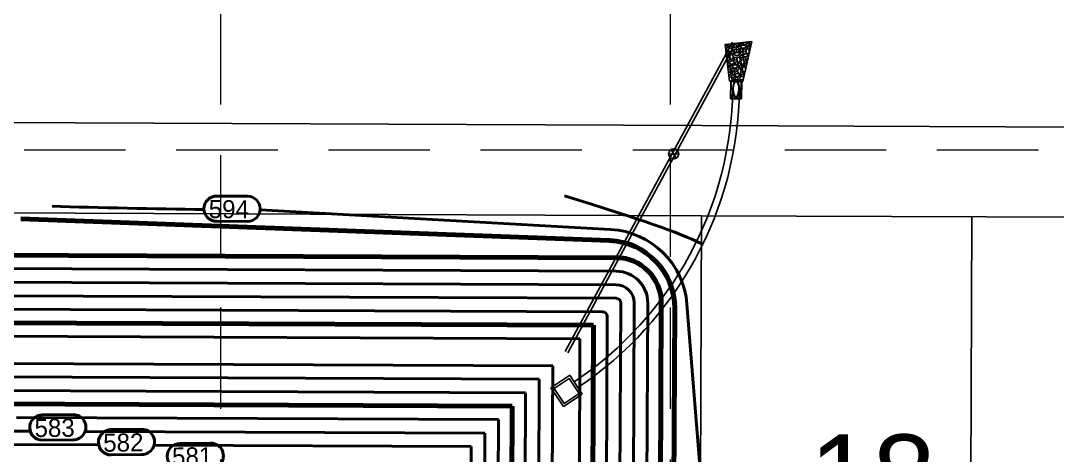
# Model space of a CAD drawing. Header units: inches. Extents: x -5337 to 1057, y 15227 to 19227.
# Drawn here: x -1685.5 to -1455.5, y 18954.2 to 19050.5 of the extents above; entities that cross this region are included whole.
import ezdxf
from ezdxf.enums import TextEntityAlignment as Align

# ---------------------------------------------------------------- set-up
doc = ezdxf.new("R2010")
doc.units = ezdxf.units.IN
doc.header["$LTSCALE"] = 150
doc.header["$MEASUREMENT"] = 0
doc.linetypes.add('HIDDEN', pattern=[0.375, 0.25, -0.125])
for name, color, linetype in [('1 LOT NUMBER', 7, 'Continuous'), ('COMT-MIN', 84, 'Continuous'), ('CONT-MJR', 84, 'Continuous'), ('grid', 7, 'HIDDEN'), ('LOTLINE', 7, 'Continuous'), ('ROW', 7, 'Continuous'), ('STORM', 7, 'Continuous'), ('STORM INLET', 7, 'Continuous')]:
    doc.layers.add(name, color=color, linetype=linetype)
doc.styles.get("Standard").update_dxf_attribs({"font": 'ARIAL.TTF', "height": 25})
doc.styles.add('Style-ENGINEERING', font='ENGINEERING.shx')

msp = doc.modelspace()

# ---------------------------------------------------------------- linework, layer by layer
at = {"layer": 'COMT-MIN', "color": 5, "linetype": 'Continuous', "lineweight": 40}
for p, q in [((-1642.01, 19011.67), (-1642.01, 19011.67)), ((-1642.01, 19011.67), (-1642.01, 19011.67)), ((-1642.01, 19011.67), (-1635.16, 19011.64)), ((-1635.16, 19011.64), (-1635.16, 19011.64)), ((-1635.16, 19011.64), (-1635.16, 19011.64)), ((-1632.38, 19008.6), (-1554.61, 19004.26)), ((-1635.16, 19006.04), (-1642.04, 19006.07)), ((-1642.04, 19006.07), (-1642.04, 19006.07)), ((-1642.04, 19006.07), (-1642.04, 19006.07)), ((-1553.35, 18995), (-1773.84, 18995.92)), ((-1553.35, 18995), (-1553.35, 18995)), ((-1553.36, 18992), (-1788.13, 18992.98)), ((-1553.36, 18992), (-1553.36, 18992)), ((-1553.38, 18989), (-1806.05, 18990.05)), ((-1553.38, 18989), (-1553.38, 18989)), ((-1556.39, 18986.01), (-1791.78, 18986.99)), ((-1552.66, 18921.85), (-1552.38, 18988)), ((-1552.38, 18988), (-1552.38, 18988)), ((-1549.66, 18921.84), (-1549.38, 18987.98)), ((-1549.38, 18987.98), (-1549.38, 18987.98)), ((-1549.38, 18987.98), (-1549.38, 18987.98)), ((-1546.66, 18921.82), (-1546.38, 18987.97)), ((-1546.38, 18987.97), (-1546.38, 18987.97)), ((-1534.71, 18950.03), (-1537.67, 18987.7)), ((-1556.39, 18986.01), (-1556.39, 18986.01)), ((-1555.66, 18921.86), (-1555.39, 18985.01)), ((-1555.39, 18985.01), (-1555.39, 18985.01)), ((-1561.41, 18980.03), (-1762.18, 18980.87)), ((-1561.66, 18921.89), (-1561.41, 18980.03)), ((-1567.44, 18974.06), (-1747.27, 18974.81)), ((-1567.66, 18921.91), (-1567.44, 18974.06)), ((-1570.45, 18971.07), (-1732.15, 18971.74)), ((-1570.66, 18923.01), (-1570.45, 18971.07)), ((-1573.47, 18968.08), (-1716.92, 18968.68)), ((-1573.65, 18924.07), (-1573.47, 18968.08)), ((-1579.49, 18962.11), (-1686.41, 18962.55)), ((-1680.71, 18963.15), (-1673.85, 18963.22)), ((-1680.71, 18963.15), (-1680.71, 18963.15)), ((-1680.71, 18963.15), (-1680.71, 18963.15)), ((-1673.85, 18963.22), (-1673.85, 18963.22)), ((-1673.85, 18963.22), (-1673.85, 18963.22)), ((-1673.85, 18963.22), (-1673.85, 18963.22)), ((-1579.65, 18926.12), (-1579.49, 18962.11)), ((-1683.36, 18959.54), (-1823.72, 18960.13)), ((-1582.5, 18959.12), (-1671.18, 18959.49)), ((-1665.47, 18959.88), (-1658.61, 18959.96)), ((-1665.47, 18959.88), (-1665.47, 18959.88)), ((-1665.47, 18959.88), (-1665.47, 18959.88)), ((-1658.61, 18959.96), (-1658.61, 18959.96)), ((-1658.61, 18959.96), (-1658.61, 18959.96)), ((-1658.61, 18959.96), (-1658.61, 18959.96)), ((-1582.64, 18927.11), (-1582.5, 18959.12)), ((-1668.17, 18956.48), (-1823.74, 18957.13)), ((-1673.82, 18957.62), (-1680.65, 18957.55)), ((-1680.65, 18957.55), (-1680.65, 18957.55)), ((-1680.65, 18957.55), (-1680.65, 18957.55)), ((-1650.2, 18956.82), (-1643.34, 18956.89)), ((-1650.2, 18956.82), (-1650.2, 18956.82)), ((-1650.2, 18956.82), (-1650.2, 18956.82)), ((-1643.34, 18956.89), (-1643.34, 18956.89)), ((-1643.34, 18956.89), (-1643.34, 18956.89)), ((-1643.34, 18956.89), (-1643.34, 18956.89)), ((-1585.52, 18956.13), (-1655.88, 18956.43)), ((-1585.64, 18928.07), (-1585.52, 18956.13)), ((-1658.58, 18954.36), (-1665.41, 18954.28)), ((-1665.41, 18954.28), (-1665.41, 18954.28)), ((-1665.41, 18954.28), (-1665.41, 18954.28))]:
    msp.add_line(p, q, dxfattribs=at)
for centre, radius, start, end in [((-1642.03, 19008.87), 2.8, 89.7631, 269.7631), ((-1635.17, 19008.84), 2.8, 270.2148, 89.764), ((-1555.62, 18986.29), 18, 4.4997, 86.8089), ((-1553.38, 18988), 7, 359.7639, 89.7611), ((-1553.38, 18988), 4, 359.7639, 89.7611), ((-1553.38, 18988), 1, 359.7639, 89.7611), ((-1556.39, 18985.01), 1, 359.7639, 89.7611), ((-1680.68, 18960.35), 2.8, 90.5918, 270.5918), ((-1673.82, 18960.42), 2.8, 270.0215, 90.5912), ((-1665.44, 18957.08), 2.8, 90.5918, 270.5918), ((-1658.58, 18957.16), 2.8, 270.0215, 90.5912), ((-1650.17, 18954.02), 2.8, 90.5918, 270.5918), ((-1643.31, 18954.09), 2.8, 270.0215, 90.5912)]:
    msp.add_arc(centre, radius, start, end, dxfattribs=at)
for points in [[(-1564.88, 19011.73), (-1547.69, 19006.46), (-1539.61, 19003.62), (-1534.5, 19001.13)], [(-1644.82, 19008.66), (-1655.74, 19008.85), (-1668.17, 19009.09), (-1678.53, 19009.41)]]:
    msp.add_open_spline(points, degree=3, dxfattribs=at)
at = {"layer": 'CONT-MJR', "color": 5, "linetype": 'Continuous', "lineweight": 70}
for p, q in [((-1685.47, 19006.65), (-1554.83, 19001.79)), ((-1553.34, 18998), (-1757.68, 18998.85)), ((-1553.34, 18998), (-1553.34, 18998)), ((-1543.66, 18921.81), (-1543.38, 18987.96)), ((-1543.38, 18987.96), (-1543.38, 18987.96)), ((-1543.38, 18987.96), (-1543.38, 18987.96)), ((-1540.57, 18944.34), (-1540.39, 18986.73)), ((-1540.38, 18987.95), (-1540.38, 18988.03)), ((-1540.38, 18988.03), (-1540.38, 18988.03)), ((-1540.38, 18988.03), (-1540.38, 18987.95)), ((-1558.4, 18983.02), (-1776.5, 18983.93)), ((-1558.66, 18921.87), (-1558.4, 18983.02)), ((-1576.48, 18965.1), (-1701.65, 18965.62)), ((-1576.65, 18925.11), (-1576.48, 18965.1))]:
    msp.add_line(p, q, dxfattribs=at)
at = {"layer": 'CONT-MJR', "color": 5, "linetype": 'Continuous', "lineweight": 70, "extrusion": (0, 0, -1)}
msp.add_arc((1555.39, 18986.8), 15, 92.1319, 180.2447, dxfattribs=at)
at = {"layer": 'CONT-MJR', "color": 5, "linetype": 'Continuous', "lineweight": 70}
msp.add_arc((-1553.38, 18988), 10, 359.7639, 89.7611, dxfattribs=at)
at = {"layer": 'grid', "color": 252, "linetype": 'HIDDEN', "lineweight": 0, "ltscale": 0.6}
for p, q in [((-1641.14, 19121.98), (-1641.14, 15630.29)), ((-1541.39, 19121.98), (-1541.39, 15630.29)), ((-5228.47, 19021.91), (956.03, 19021.91))]:
    msp.add_line(p, q, dxfattribs=at)
at = {"layer": 'LOTLINE'}
for p, q in [((-2674.93, 19012), (-1534.47, 19007.3)), ((-1535.15, 18841.25), (-1534.47, 19007.3)), ((-1534.47, 19007.3), (-689.32, 19003.82)), ((-1474.92, 18897.05), (-1474.47, 19007.05))]:
    msp.add_line(p, q, dxfattribs=at)
at = {"layer": 'ROW'}
for p, q in [((-2675.2, 19032), (-1534.39, 19027.3)), ((-1534.39, 19027.3), (-689.24, 19023.82))]:
    msp.add_line(p, q, dxfattribs=at)
at = {"layer": 'STORM', "color": 5}
for p, q in [((-1527.59, 19045.81), (-1564.72, 18977.2)), ((-1527.01, 19045.48), (-1564.14, 18976.89)), ((-1523.26, 19045.95), (-1529.22, 19045.26)), ((-1529.22, 19045.26), (-1528.25, 19037.11)), ((-1529.19, 19044.97), (-1529.15, 19044.98)), ((-1529.16, 19044.98), (-1528.88, 19044.97)), ((-1528.93, 19044.42), (-1529.12, 19044.4)), ((-1529.1, 19044.27), (-1529.02, 19044.23)), ((-1529.02, 19044.23), (-1528.92, 19043.98)), ((-1528.69, 19044.55), (-1528.93, 19044.42)), ((-1528.88, 19044.97), (-1528.68, 19044.87)), ((-1528.76, 19045.23), (-1528.8, 19045.31)), ((-1528.56, 19045.14), (-1528.76, 19045.23)), ((-1528.61, 19044.72), (-1528.69, 19044.55)), ((-1528.68, 19044.87), (-1528.61, 19044.72)), ((-1528.63, 19043.99), (-1528.55, 19044.22)), ((-1528.41, 19045.21), (-1528.56, 19045.14)), ((-1528.55, 19044.22), (-1528.34, 19044.37)), ((-1528.52, 19044.63), (-1528.49, 19044.76)), ((-1528.47, 19044.54), (-1528.52, 19044.63)), ((-1528.49, 19044.76), (-1528.34, 19044.85)), ((-1528.33, 19044.46), (-1528.47, 19044.54)), ((-1528.33, 19045.36), (-1528.41, 19045.21)), ((-1528.38, 19045.12), (-1528.33, 19045.33)), ((-1528.31, 19044.96), (-1528.38, 19045.12)), ((-1528.34, 19044.85), (-1528.19, 19044.8)), ((-1528.34, 19044.37), (-1528.14, 19044.42)), ((-1528.33, 19045.33), (-1528.27, 19045.37)), ((-1528.21, 19044.5), (-1528.33, 19044.46)), ((-1528.07, 19044.84), (-1528.31, 19044.96)), ((-1528.13, 19044.65), (-1528.21, 19044.5)), ((-1528.19, 19044.8), (-1528.13, 19044.65)), ((-1528.16, 19044.42), (-1527.82, 19044.41)), ((-1527.86, 19044.91), (-1528.07, 19044.84)), ((-1527.88, 19045.41), (-1527.83, 19045.4)), ((-1527.73, 19045.14), (-1527.86, 19044.91)), ((-1527.83, 19045.4), (-1527.73, 19045.14)), ((-1527.82, 19044.41), (-1527.56, 19044.28)), ((-1527.77, 19044.87), (-1527.69, 19045.1)), ((-1527.66, 19044.69), (-1527.77, 19044.87)), ((-1527.69, 19045.1), (-1527.48, 19045.24)), ((-1527.37, 19044.58), (-1527.66, 19044.69)), ((-1527.55, 19045.44), (-1527.57, 19045.45)), ((-1527.56, 19044.28), (-1527.49, 19044.1)), ((-1527.52, 19045.45), (-1527.55, 19045.44)), ((-1527.48, 19045.24), (-1527.28, 19045.3)), ((-1527.02, 19044.6), (-1527.37, 19044.58)), ((-1527.3, 19045.29), (-1526.96, 19045.29)), ((-1527.23, 19044.06), (-1526.98, 19044.22)), ((-1527.16, 19045.49), (-1527.17, 19045.5)), ((-1526.93, 19045.37), (-1527.16, 19045.49)), ((-1526.72, 19044.77), (-1527.02, 19044.6)), ((-1526.98, 19044.22), (-1526.73, 19044.13)), ((-1526.96, 19045.29), (-1526.7, 19045.15)), ((-1526.72, 19045.43), (-1526.93, 19045.37)), ((-1526.77, 19044.35), (-1526.72, 19044.56)), ((-1526.7, 19044.19), (-1526.77, 19044.35)), ((-1526.73, 19044.13), (-1526.63, 19043.88)), ((-1526.65, 19045.55), (-1526.72, 19045.43)), ((-1526.63, 19044.98), (-1526.72, 19044.77)), ((-1526.72, 19044.56), (-1526.48, 19044.71)), ((-1526.7, 19045.15), (-1526.63, 19044.98)), ((-1526.46, 19044.07), (-1526.7, 19044.19)), ((-1526.53, 19044.91), (-1526.51, 19045.04)), ((-1526.49, 19044.82), (-1526.53, 19044.91)), ((-1526.51, 19045.04), (-1526.36, 19045.13)), ((-1526.35, 19044.75), (-1526.49, 19044.82)), ((-1526.48, 19044.71), (-1526.22, 19044.62)), ((-1526.25, 19044.13), (-1526.46, 19044.07)), ((-1526.32, 19045.43), (-1526.41, 19045.58)), ((-1526.36, 19045.13), (-1526.21, 19045.08)), ((-1526.23, 19044.78), (-1526.35, 19044.75)), ((-1526.04, 19045.32), (-1526.32, 19045.43)), ((-1526.12, 19044.37), (-1526.25, 19044.13)), ((-1526.15, 19044.93), (-1526.23, 19044.78)), ((-1526.22, 19044.62), (-1526.12, 19044.37)), ((-1526.21, 19045.08), (-1526.15, 19044.93)), ((-1526.1, 19045.05), (-1526.08, 19045.17)), ((-1526.06, 19044.95), (-1526.1, 19045.05)), ((-1526.08, 19045.17), (-1525.93, 19045.27)), ((-1525.92, 19044.88), (-1526.06, 19044.95)), ((-1525.68, 19045.34), (-1526.04, 19045.32)), ((-1525.96, 19044.02), (-1525.92, 19044.23)), ((-1525.93, 19045.27), (-1525.78, 19045.21)), ((-1525.8, 19044.92), (-1525.92, 19044.88)), ((-1525.92, 19044.23), (-1525.67, 19044.39)), ((-1525.72, 19045.06), (-1525.8, 19044.92)), ((-1525.78, 19045.21), (-1525.72, 19045.06)), ((-1525.75, 19044.72), (-1525.67, 19044.94)), ((-1525.64, 19044.54), (-1525.75, 19044.72)), ((-1525.38, 19045.51), (-1525.68, 19045.34)), ((-1525.67, 19044.94), (-1525.46, 19045.09)), ((-1525.67, 19044.39), (-1525.42, 19044.3)), ((-1525.35, 19044.42), (-1525.64, 19044.54)), ((-1525.46, 19045.09), (-1525.26, 19045.15)), ((-1525.42, 19044.3), (-1525.32, 19044.05)), ((-1525.29, 19045.71), (-1525.38, 19045.51)), ((-1525, 19044.45), (-1525.35, 19044.42)), ((-1525.29, 19043.93), (-1525.25, 19044.14)), ((-1525.28, 19045.14), (-1524.94, 19045.14)), ((-1525.25, 19037.05), (-1523.26, 19045.95)), ((-1525.25, 19044.14), (-1525, 19044.3)), ((-1525.13, 19045.49), (-1525.09, 19045.7)), ((-1525.06, 19045.33), (-1525.13, 19045.49)), ((-1525.09, 19045.7), (-1525.01, 19045.75)), ((-1524.82, 19045.21), (-1525.06, 19045.33)), ((-1524.7, 19044.61), (-1525, 19044.45)), ((-1525, 19044.3), (-1524.75, 19044.21)), ((-1524.94, 19045.14), (-1524.68, 19045)), ((-1524.62, 19045.27), (-1524.82, 19045.21)), ((-1524.75, 19044.21), (-1524.65, 19043.96)), ((-1524.61, 19044.83), (-1524.7, 19044.61)), ((-1524.68, 19045), (-1524.61, 19044.83)), ((-1524.66, 19045.79), (-1524.59, 19045.76)), ((-1524.49, 19045.51), (-1524.62, 19045.27)), ((-1524.59, 19045.76), (-1524.49, 19045.51)), ((-1524.58, 19043.91), (-1524.46, 19044.2)), ((-1524.32, 19045.72), (-1524.51, 19045.8)), ((-1524.5, 19045.21), (-1524.45, 19045.42)), ((-1524.43, 19045.05), (-1524.5, 19045.21)), ((-1524.48, 19044.67), (-1524.45, 19044.79)), ((-1524.44, 19044.57), (-1524.48, 19044.67)), ((-1524.46, 19044.2), (-1524.29, 19044.31)), ((-1524.45, 19045.42), (-1524.21, 19045.57)), ((-1524.45, 19044.79), (-1524.3, 19044.88)), ((-1524.29, 19044.5), (-1524.44, 19044.57)), ((-1524.19, 19044.93), (-1524.43, 19045.05)), ((-1524.14, 19045.79), (-1524.32, 19045.72)), ((-1524.3, 19044.88), (-1524.15, 19044.83)), ((-1524.17, 19044.54), (-1524.29, 19044.5)), ((-1524.29, 19044.31), (-1524.06, 19044.23)), ((-1524.21, 19045.57), (-1523.95, 19045.49)), ((-1523.98, 19045), (-1524.19, 19044.93)), ((-1524.09, 19044.68), (-1524.17, 19044.54)), ((-1524.15, 19044.83), (-1524.09, 19044.68)), ((-1524.11, 19045.85), (-1524.14, 19045.79)), ((-1524.06, 19044.23), (-1523.91, 19044.02)), ((-1523.85, 19045.23), (-1523.98, 19045)), ((-1523.95, 19045.49), (-1523.85, 19045.23)), ((-1523.91, 19044.3), (-1523.89, 19044.43)), ((-1523.87, 19044.21), (-1523.91, 19044.3)), ((-1523.89, 19044.43), (-1523.74, 19044.52)), ((-1523.73, 19044.13), (-1523.87, 19044.21)), ((-1523.84, 19045.58), (-1523.86, 19045.88)), ((-1523.67, 19045.29), (-1523.84, 19045.58)), ((-1523.8, 19044.93), (-1523.78, 19045.06)), ((-1523.76, 19044.84), (-1523.8, 19044.93)), ((-1523.78, 19045.06), (-1523.63, 19045.15)), ((-1523.62, 19044.76), (-1523.76, 19044.84)), ((-1523.74, 19044.52), (-1523.59, 19044.47)), ((-1523.66, 19044.15), (-1523.73, 19044.13)), ((-1523.46, 19045.19), (-1523.67, 19045.29)), ((-1523.63, 19045.15), (-1523.48, 19045.1)), ((-1523.52, 19044.79), (-1523.62, 19044.76)), ((-1523.48, 19045.1), (-1523.46, 19045.06)), ((-1523.43, 19045.2), (-1523.46, 19045.19)), ((-1528.92, 19043.98), (-1529.04, 19043.75)), ((-1529.03, 19043.26), (-1528.99, 19043.46)), ((-1528.97, 19043.1), (-1529.03, 19043.26)), ((-1528.99, 19043.46), (-1528.74, 19043.62)), ((-1528.73, 19042.98), (-1528.97, 19043.1)), ((-1528.93, 19042.81), (-1528.85, 19042.78)), ((-1528.76, 19042.53), (-1528.87, 19042.32)), ((-1528.85, 19042.78), (-1528.76, 19042.53)), ((-1528.84, 19042.02), (-1528.79, 19042.22)), ((-1528.77, 19041.86), (-1528.84, 19042.02)), ((-1528.79, 19042.22), (-1528.55, 19042.38)), ((-1528.53, 19041.74), (-1528.77, 19041.86)), ((-1528.74, 19043.62), (-1528.49, 19043.53)), ((-1528.52, 19043.04), (-1528.73, 19042.98)), ((-1528.67, 19042.66), (-1528.65, 19042.79)), ((-1528.63, 19042.57), (-1528.67, 19042.66)), ((-1528.65, 19042.79), (-1528.5, 19042.88)), ((-1528.52, 19043.81), (-1528.63, 19043.99)), ((-1528.49, 19042.5), (-1528.63, 19042.57)), ((-1528.55, 19042.38), (-1528.29, 19042.29)), ((-1528.24, 19043.7), (-1528.52, 19043.81)), ((-1528.39, 19043.28), (-1528.52, 19043.04)), ((-1528.5, 19042.88), (-1528.35, 19042.83)), ((-1528.49, 19043.53), (-1528.39, 19043.28)), ((-1528.37, 19042.53), (-1528.49, 19042.5)), ((-1528.29, 19042.68), (-1528.37, 19042.53)), ((-1528.35, 19042.83), (-1528.29, 19042.68)), ((-1528.19, 19042.04), (-1528.32, 19041.8)), ((-1528.29, 19042.29), (-1528.19, 19042.04)), ((-1527.88, 19043.72), (-1528.24, 19043.7)), ((-1528.15, 19042.7), (-1528.04, 19042.99)), ((-1528.12, 19042.34), (-1528.15, 19042.7)), ((-1527.96, 19042.05), (-1528.12, 19042.34)), ((-1528.04, 19042.99), (-1527.86, 19043.1)), ((-1527.74, 19041.96), (-1527.96, 19042.05)), ((-1527.58, 19043.89), (-1527.88, 19043.72)), ((-1527.86, 19043.1), (-1527.63, 19043.02)), ((-1527.81, 19043.39), (-1527.77, 19043.6)), ((-1527.74, 19043.23), (-1527.81, 19043.39)), ((-1527.77, 19043.6), (-1527.52, 19043.76)), ((-1527.5, 19043.11), (-1527.74, 19043.23)), ((-1527.57, 19042.03), (-1527.74, 19041.96)), ((-1527.63, 19043.02), (-1527.48, 19042.81)), ((-1527.49, 19044.1), (-1527.58, 19043.89)), ((-1527.44, 19042.29), (-1527.57, 19042.03)), ((-1527.52, 19043.76), (-1527.26, 19043.67)), ((-1527.3, 19043.18), (-1527.5, 19043.11)), ((-1527.48, 19042.81), (-1527.43, 19042.61)), ((-1527.43, 19042.63), (-1527.44, 19042.29)), ((-1527.17, 19043.42), (-1527.3, 19043.18)), ((-1527.29, 19042.08), (-1527.24, 19042.29)), ((-1527.22, 19041.92), (-1527.29, 19042.08)), ((-1527.27, 19043.85), (-1527.23, 19044.06)), ((-1527.2, 19043.7), (-1527.27, 19043.85)), ((-1527.26, 19043.67), (-1527.17, 19043.42)), ((-1527.24, 19042.29), (-1527, 19042.45)), ((-1526.98, 19041.8), (-1527.22, 19041.92)), ((-1526.97, 19043.57), (-1527.2, 19043.7)), ((-1527.15, 19043.1), (-1527.07, 19043.33)), ((-1527.04, 19042.92), (-1527.15, 19043.1)), ((-1527.07, 19043.33), (-1526.86, 19043.47)), ((-1526.76, 19042.81), (-1527.04, 19042.92)), ((-1527, 19042.45), (-1526.74, 19042.36)), ((-1526.77, 19041.87), (-1526.98, 19041.8)), ((-1526.76, 19043.64), (-1526.97, 19043.57)), ((-1526.86, 19043.47), (-1526.67, 19043.53)), ((-1526.64, 19042.11), (-1526.77, 19041.87)), ((-1526.63, 19043.88), (-1526.76, 19043.64)), ((-1526.4, 19042.83), (-1526.76, 19042.81)), ((-1526.74, 19042.36), (-1526.64, 19042.11)), ((-1526.68, 19043.52), (-1526.34, 19043.52)), ((-1526.56, 19042.08), (-1526.44, 19042.36)), ((-1526.53, 19041.72), (-1526.56, 19042.08)), ((-1526.44, 19042.36), (-1526.27, 19042.47)), ((-1526.11, 19042.99), (-1526.4, 19042.83)), ((-1526.34, 19043.52), (-1526.09, 19043.38)), ((-1526.28, 19043.63), (-1526.25, 19043.76)), ((-1526.24, 19043.54), (-1526.28, 19043.63)), ((-1526.27, 19042.47), (-1526.04, 19042.4)), ((-1526.25, 19043.76), (-1526.1, 19043.85)), ((-1526.09, 19043.47), (-1526.24, 19043.54)), ((-1526.01, 19043.21), (-1526.11, 19042.99)), ((-1526.1, 19043.85), (-1525.95, 19043.8)), ((-1525.97, 19043.5), (-1526.09, 19043.47)), ((-1526.09, 19043.38), (-1526.01, 19043.21)), ((-1526.04, 19042.4), (-1525.89, 19042.18)), ((-1525.89, 19043.65), (-1525.97, 19043.5)), ((-1525.89, 19043.87), (-1525.96, 19044.02)), ((-1525.95, 19043.8), (-1525.89, 19043.65)), ((-1525.94, 19042.56), (-1525.9, 19042.77)), ((-1525.87, 19042.4), (-1525.94, 19042.56)), ((-1525.9, 19042.77), (-1525.65, 19042.92)), ((-1525.66, 19043.75), (-1525.89, 19043.87)), ((-1525.89, 19042.18), (-1525.84, 19041.99)), ((-1525.64, 19042.28), (-1525.87, 19042.4)), ((-1525.84, 19042), (-1525.84, 19041.67)), ((-1525.81, 19043.28), (-1525.77, 19043.49)), ((-1525.74, 19043.12), (-1525.81, 19043.28)), ((-1525.77, 19043.49), (-1525.52, 19043.64)), ((-1525.5, 19043), (-1525.74, 19043.12)), ((-1525.7, 19041.56), (-1525.58, 19041.84)), ((-1525.45, 19043.81), (-1525.66, 19043.75)), ((-1525.65, 19042.92), (-1525.4, 19042.83)), ((-1525.43, 19042.34), (-1525.64, 19042.28)), ((-1525.58, 19041.84), (-1525.41, 19041.95)), ((-1525.52, 19043.64), (-1525.27, 19043.55)), ((-1525.3, 19043.06), (-1525.5, 19043)), ((-1525.32, 19044.05), (-1525.45, 19043.81)), ((-1525.3, 19042.58), (-1525.43, 19042.34)), ((-1525.41, 19041.95), (-1525.18, 19041.87)), ((-1525.4, 19042.83), (-1525.3, 19042.58)), ((-1525.17, 19043.3), (-1525.3, 19043.06)), ((-1525.22, 19043.78), (-1525.29, 19043.93)), ((-1525.27, 19043.55), (-1525.17, 19043.3)), ((-1524.99, 19043.65), (-1525.22, 19043.78)), ((-1525.2, 19042.82), (-1525.13, 19043.02)), ((-1525.11, 19042.66), (-1525.2, 19042.82)), ((-1525.18, 19041.87), (-1525.03, 19041.66)), ((-1525.15, 19042.07), (-1525.11, 19042.28)), ((-1525.08, 19041.91), (-1525.15, 19042.07)), ((-1525.13, 19043.02), (-1524.94, 19043.16)), ((-1524.85, 19042.56), (-1525.11, 19042.66)), ((-1525.11, 19042.28), (-1524.86, 19042.43)), ((-1524.84, 19041.79), (-1525.08, 19041.91)), ((-1524.78, 19043.72), (-1524.99, 19043.65)), ((-1524.94, 19043.16), (-1524.77, 19043.21)), ((-1524.86, 19042.43), (-1524.61, 19042.34)), ((-1524.53, 19042.58), (-1524.85, 19042.56)), ((-1524.64, 19041.85), (-1524.84, 19041.79)), ((-1524.65, 19043.96), (-1524.78, 19043.72)), ((-1524.78, 19043.2), (-1524.48, 19043.2)), ((-1524.51, 19042.09), (-1524.64, 19041.85)), ((-1524.61, 19042.34), (-1524.51, 19042.09)), ((-1524.55, 19043.56), (-1524.58, 19043.91)), ((-1524.39, 19043.26), (-1524.55, 19043.56)), ((-1524.26, 19042.73), (-1524.53, 19042.58)), ((-1524.48, 19043.2), (-1524.25, 19043.08)), ((-1524.17, 19043.17), (-1524.39, 19043.26)), ((-1524.18, 19042.92), (-1524.26, 19042.73)), ((-1524.25, 19043.08), (-1524.18, 19042.92)), ((-1524.2, 19042.14), (-1524.12, 19042.36)), ((-1524.14, 19042.03), (-1524.2, 19042.14)), ((-1524, 19043.24), (-1524.17, 19043.17)), ((-1524.12, 19042.36), (-1524.05, 19042.42)), ((-1524.09, 19042.78), (-1524.06, 19042.9)), ((-1524.05, 19042.68), (-1524.09, 19042.78)), ((-1524.06, 19042.9), (-1523.92, 19042.99)), ((-1524, 19042.66), (-1524.05, 19042.68)), ((-1523.86, 19043.5), (-1524, 19043.24)), ((-1523.95, 19043.27), (-1523.91, 19043.47)), ((-1523.89, 19043.13), (-1523.95, 19043.27)), ((-1523.91, 19044.02), (-1523.86, 19043.82)), ((-1523.91, 19043.47), (-1523.8, 19043.54)), ((-1523.86, 19043.84), (-1523.86, 19043.5)), ((-1528.79, 19041.62), (-1528.78, 19041.62)), ((-1528.78, 19041.62), (-1528.53, 19041.53)), ((-1528.56, 19041.04), (-1528.71, 19041)), ((-1528.69, 19040.85), (-1528.54, 19040.77)), ((-1528.56, 19040.38), (-1528.63, 19040.34)), ((-1528.6, 19039.97), (-1528.56, 19040.17)), ((-1528.53, 19039.81), (-1528.6, 19039.97)), ((-1528.43, 19041.28), (-1528.56, 19041.04)), ((-1528.46, 19040.6), (-1528.56, 19040.38)), ((-1528.56, 19040.17), (-1528.31, 19040.33)), ((-1528.56, 19039.73), (-1528.47, 19039.49)), ((-1528.54, 19040.77), (-1528.46, 19040.6)), ((-1528.32, 19041.8), (-1528.53, 19041.74)), ((-1528.53, 19041.53), (-1528.43, 19041.28)), ((-1528.3, 19039.69), (-1528.53, 19039.81)), ((-1528.37, 19040.53), (-1528.35, 19040.65)), ((-1528.33, 19040.43), (-1528.37, 19040.53)), ((-1528.35, 19040.65), (-1528.2, 19040.75)), ((-1528.19, 19040.36), (-1528.33, 19040.43)), ((-1528.31, 19040.33), (-1528.06, 19040.24)), ((-1528.09, 19039.75), (-1528.3, 19039.69)), ((-1528.27, 19041.23), (-1528.19, 19041.45)), ((-1528.16, 19041.05), (-1528.27, 19041.23)), ((-1528.2, 19040.75), (-1528.05, 19040.69)), ((-1528.19, 19041.45), (-1527.98, 19041.6)), ((-1528.07, 19040.4), (-1528.19, 19040.36)), ((-1527.87, 19040.94), (-1528.16, 19041.05)), ((-1527.96, 19039.99), (-1528.09, 19039.75)), ((-1527.99, 19040.54), (-1528.07, 19040.4)), ((-1528.06, 19040.24), (-1527.96, 19039.99)), ((-1528.05, 19040.69), (-1527.99, 19040.54)), ((-1527.98, 19041.6), (-1527.78, 19041.66)), ((-1527.94, 19040.66), (-1527.91, 19040.79)), ((-1527.9, 19040.57), (-1527.94, 19040.66)), ((-1527.91, 19040.79), (-1527.77, 19040.88)), ((-1527.76, 19040.5), (-1527.9, 19040.57)), ((-1527.52, 19040.96), (-1527.87, 19040.94)), ((-1527.8, 19041.65), (-1527.46, 19041.65)), ((-1527.8, 19039.64), (-1527.76, 19039.85)), ((-1527.73, 19039.48), (-1527.8, 19039.64)), ((-1527.77, 19040.88), (-1527.61, 19040.83)), ((-1527.63, 19040.53), (-1527.76, 19040.5)), ((-1527.76, 19039.85), (-1527.51, 19040)), ((-1527.55, 19040.68), (-1527.63, 19040.53)), ((-1527.61, 19040.83), (-1527.55, 19040.68)), ((-1527.58, 19040.33), (-1527.51, 19040.56)), ((-1527.47, 19040.15), (-1527.58, 19040.33)), ((-1527.22, 19041.12), (-1527.52, 19040.96)), ((-1527.51, 19040.56), (-1527.29, 19040.71)), ((-1527.51, 19040), (-1527.26, 19039.91)), ((-1527.19, 19040.04), (-1527.47, 19040.15)), ((-1527.46, 19041.65), (-1527.2, 19041.51)), ((-1527.29, 19040.71), (-1527.1, 19040.76)), ((-1527.16, 19039.66), (-1527.29, 19039.42)), ((-1527.26, 19039.91), (-1527.16, 19039.66)), ((-1527.13, 19041.34), (-1527.22, 19041.12)), ((-1527.2, 19041.51), (-1527.13, 19041.34)), ((-1526.83, 19040.06), (-1527.19, 19040.04)), ((-1527.13, 19039.55), (-1527.09, 19039.76)), ((-1527.06, 19039.39), (-1527.13, 19039.55)), ((-1527.11, 19040.76), (-1526.78, 19040.75)), ((-1527.09, 19039.76), (-1526.84, 19039.91)), ((-1526.97, 19041.1), (-1526.92, 19041.31)), ((-1526.9, 19040.94), (-1526.97, 19041.1)), ((-1526.92, 19041.31), (-1526.68, 19041.47)), ((-1526.66, 19040.82), (-1526.9, 19040.94)), ((-1526.84, 19039.91), (-1526.59, 19039.82)), ((-1526.54, 19040.23), (-1526.83, 19040.06)), ((-1526.78, 19040.75), (-1526.52, 19040.62)), ((-1526.68, 19041.47), (-1526.42, 19041.38)), ((-1526.46, 19040.89), (-1526.66, 19040.82)), ((-1526.49, 19039.57), (-1526.62, 19039.33)), ((-1526.59, 19039.82), (-1526.49, 19039.57)), ((-1526.44, 19040.44), (-1526.54, 19040.23)), ((-1526.37, 19041.43), (-1526.53, 19041.72)), ((-1526.52, 19040.62), (-1526.44, 19040.44)), ((-1526.33, 19041.13), (-1526.46, 19040.89)), ((-1526.42, 19041.38), (-1526.33, 19041.13)), ((-1526.41, 19039.53), (-1526.3, 19039.81)), ((-1526.39, 19039.17), (-1526.41, 19039.53)), ((-1526.15, 19041.33), (-1526.37, 19041.43)), ((-1526.33, 19040.83), (-1526.29, 19041.03)), ((-1526.26, 19040.67), (-1526.33, 19040.83)), ((-1526.31, 19040.28), (-1526.29, 19040.41)), ((-1526.27, 19040.19), (-1526.31, 19040.28)), ((-1526.3, 19039.81), (-1526.12, 19039.92)), ((-1526.29, 19041.03), (-1526.04, 19041.19)), ((-1526.29, 19040.41), (-1526.14, 19040.5)), ((-1526.13, 19040.11), (-1526.27, 19040.19)), ((-1526.03, 19040.55), (-1526.26, 19040.67)), ((-1525.98, 19041.41), (-1526.15, 19041.33)), ((-1526.14, 19040.5), (-1525.99, 19040.45)), ((-1526.01, 19040.15), (-1526.13, 19040.11)), ((-1526.12, 19039.92), (-1525.89, 19039.84)), ((-1526.04, 19041.19), (-1525.79, 19041.1)), ((-1525.82, 19040.61), (-1526.03, 19040.55)), ((-1525.93, 19040.3), (-1526.01, 19040.15)), ((-1525.99, 19040.45), (-1525.93, 19040.3)), ((-1525.84, 19041.67), (-1525.98, 19041.41)), ((-1525.89, 19039.84), (-1525.75, 19039.63)), ((-1525.69, 19040.85), (-1525.82, 19040.61)), ((-1525.79, 19041.1), (-1525.69, 19040.85)), ((-1525.75, 19039.92), (-1525.72, 19040.04)), ((-1525.71, 19039.82), (-1525.75, 19039.92)), ((-1525.75, 19039.63), (-1525.69, 19039.44)), ((-1525.72, 19040.04), (-1525.57, 19040.14)), ((-1525.57, 19039.75), (-1525.71, 19039.82)), ((-1525.67, 19041.2), (-1525.7, 19041.56)), ((-1525.51, 19040.9), (-1525.67, 19041.2)), ((-1525.64, 19040.55), (-1525.61, 19040.67)), ((-1525.6, 19040.45), (-1525.64, 19040.55)), ((-1525.61, 19040.67), (-1525.46, 19040.76)), ((-1525.46, 19040.38), (-1525.6, 19040.45)), ((-1525.57, 19040.14), (-1525.42, 19040.08)), ((-1525.44, 19039.79), (-1525.57, 19039.75)), ((-1525.29, 19040.81), (-1525.51, 19040.9)), ((-1525.46, 19040.76), (-1525.31, 19040.71)), ((-1525.33, 19040.42), (-1525.46, 19040.38)), ((-1525.36, 19039.93), (-1525.44, 19039.79)), ((-1525.42, 19040.08), (-1525.36, 19039.93)), ((-1525.36, 19039.95), (-1525.25, 19040.23)), ((-1525.34, 19039.59), (-1525.36, 19039.95)), ((-1525.18, 19039.3), (-1525.34, 19039.59)), ((-1525.25, 19040.56), (-1525.33, 19040.42)), ((-1525.31, 19040.71), (-1525.25, 19040.56)), ((-1525.12, 19040.88), (-1525.29, 19040.81)), ((-1525.25, 19040.23), (-1525.07, 19040.34)), ((-1524.99, 19041.14), (-1525.12, 19040.88)), ((-1525.07, 19040.34), (-1524.85, 19040.26)), ((-1525.03, 19041.66), (-1524.98, 19041.46)), ((-1524.98, 19041.48), (-1524.99, 19041.14)), ((-1524.97, 19040.65), (-1524.93, 19040.86)), ((-1524.9, 19040.49), (-1524.97, 19040.65)), ((-1524.93, 19040.86), (-1524.68, 19041.02)), ((-1524.67, 19040.37), (-1524.9, 19040.49)), ((-1524.85, 19040.26), (-1524.7, 19040.05)), ((-1524.7, 19040.05), (-1524.64, 19039.86)), ((-1524.68, 19041.02), (-1524.43, 19040.93)), ((-1524.49, 19040.43), (-1524.67, 19040.37)), ((-1524.65, 19039.87), (-1524.65, 19039.73)), ((-1524.61, 19041.4), (-1524.56, 19041.61)), ((-1524.54, 19041.24), (-1524.61, 19041.4)), ((-1524.56, 19041.61), (-1524.32, 19041.76)), ((-1524.34, 19041.14), (-1524.54, 19041.24)), ((-1524.43, 19040.93), (-1524.4, 19040.85)), ((-1524.32, 19041.76), (-1524.2, 19041.72)), ((-1528.47, 19039.49), (-1528.52, 19039.4)), ((-1528.52, 19039.14), (-1528.18, 19039.13)), ((-1528.24, 19038.45), (-1528.4, 19038.43)), ((-1528.33, 19037.85), (-1528.28, 19037.98)), ((-1528.28, 19037.98), (-1528.1, 19038.09)), ((-1527.94, 19038.61), (-1528.24, 19038.45)), ((-1528.18, 19039.13), (-1527.92, 19039)), ((-1528.11, 19039.25), (-1528.09, 19039.37)), ((-1528.07, 19039.15), (-1528.11, 19039.25)), ((-1528.1, 19038.09), (-1527.87, 19038.01)), ((-1528.09, 19039.37), (-1527.94, 19039.47)), ((-1527.93, 19039.08), (-1528.07, 19039.15)), ((-1527.94, 19039.47), (-1527.79, 19039.41)), ((-1527.85, 19038.82), (-1527.94, 19038.61)), ((-1527.81, 19039.12), (-1527.93, 19039.08)), ((-1527.92, 19039), (-1527.85, 19038.82)), ((-1527.87, 19038.01), (-1527.73, 19037.8)), ((-1527.73, 19039.26), (-1527.81, 19039.12)), ((-1527.79, 19039.41), (-1527.73, 19039.26)), ((-1527.78, 19038.18), (-1527.73, 19038.38)), ((-1527.71, 19038.02), (-1527.78, 19038.18)), ((-1527.68, 19037.28), (-1527.78, 19037.1)), ((-1527.49, 19039.36), (-1527.73, 19039.48)), ((-1527.73, 19038.38), (-1527.49, 19038.54)), ((-1527.73, 19037.8), (-1527.67, 19037.6)), ((-1527.47, 19037.9), (-1527.71, 19038.02)), ((-1527.68, 19037.62), (-1527.68, 19037.28)), ((-1527.65, 19038.9), (-1527.6, 19039.1)), ((-1527.58, 19038.74), (-1527.65, 19038.9)), ((-1527.6, 19039.1), (-1527.36, 19039.26)), ((-1527.34, 19038.62), (-1527.58, 19038.74)), ((-1527.53, 19037.17), (-1527.42, 19037.45)), ((-1527.29, 19039.42), (-1527.49, 19039.36)), ((-1527.49, 19038.54), (-1527.23, 19038.45)), ((-1527.27, 19037.96), (-1527.47, 19037.9)), ((-1527.42, 19037.45), (-1527.24, 19037.56)), ((-1527.36, 19039.26), (-1527.1, 19039.17)), ((-1527.14, 19038.68), (-1527.34, 19038.62)), ((-1527.14, 19038.2), (-1527.27, 19037.96)), ((-1527.24, 19037.56), (-1527.01, 19037.49)), ((-1527.23, 19038.45), (-1527.14, 19038.2)), ((-1527.01, 19038.92), (-1527.14, 19038.68)), ((-1527.1, 19039.17), (-1527.01, 19038.92)), ((-1526.82, 19039.27), (-1527.06, 19039.39)), ((-1527.04, 19038.43), (-1526.97, 19038.64)), ((-1526.94, 19038.27), (-1527.04, 19038.43)), ((-1527.01, 19037.49), (-1526.87, 19037.27)), ((-1526.99, 19037.69), (-1526.94, 19037.89)), ((-1526.92, 19037.53), (-1526.99, 19037.69)), ((-1526.97, 19038.64), (-1526.78, 19038.77)), ((-1526.69, 19038.17), (-1526.94, 19038.27)), ((-1526.94, 19037.89), (-1526.7, 19038.05)), ((-1526.68, 19037.41), (-1526.92, 19037.53)), ((-1526.87, 19037.27), (-1526.81, 19037.08)), ((-1526.62, 19039.33), (-1526.82, 19039.27)), ((-1526.78, 19038.77), (-1526.6, 19038.82)), ((-1526.7, 19038.05), (-1526.44, 19037.96)), ((-1526.37, 19038.19), (-1526.69, 19038.17)), ((-1526.48, 19037.47), (-1526.68, 19037.41)), ((-1526.62, 19038.82), (-1526.31, 19038.81)), ((-1526.35, 19037.71), (-1526.48, 19037.47)), ((-1526.44, 19037.96), (-1526.35, 19037.71)), ((-1526.43, 19037.07), (-1526.4, 19037.22)), ((-1526.4, 19037.22), (-1526.15, 19037.38)), ((-1526.22, 19038.88), (-1526.39, 19039.17)), ((-1526.1, 19038.34), (-1526.37, 19038.19)), ((-1526.31, 19038.81), (-1526.08, 19038.69)), ((-1526.01, 19038.78), (-1526.22, 19038.88)), ((-1526.15, 19037.38), (-1525.9, 19037.29)), ((-1526.01, 19038.54), (-1526.1, 19038.34)), ((-1526.08, 19038.69), (-1526.01, 19038.54)), ((-1526.04, 19037.75), (-1525.96, 19037.98)), ((-1525.93, 19037.57), (-1526.04, 19037.75)), ((-1525.84, 19038.86), (-1526.01, 19038.78)), ((-1525.96, 19037.98), (-1525.75, 19038.13)), ((-1525.93, 19038.39), (-1525.9, 19038.52)), ((-1525.89, 19038.3), (-1525.93, 19038.39)), ((-1525.65, 19037.46), (-1525.93, 19037.57)), ((-1525.9, 19038.52), (-1525.75, 19038.61)), ((-1525.9, 19037.29), (-1525.81, 19037.06)), ((-1525.74, 19038.22), (-1525.89, 19038.3)), ((-1525.7, 19039.11), (-1525.84, 19038.86)), ((-1525.79, 19038.88), (-1525.74, 19039.09)), ((-1525.72, 19038.72), (-1525.79, 19038.88)), ((-1525.75, 19038.61), (-1525.6, 19038.56)), ((-1525.75, 19038.13), (-1525.56, 19038.18)), ((-1525.74, 19039.09), (-1525.5, 19039.25)), ((-1525.62, 19038.26), (-1525.74, 19038.22)), ((-1525.48, 19038.6), (-1525.72, 19038.72)), ((-1525.7, 19039.45), (-1525.7, 19039.11)), ((-1525.29, 19037.48), (-1525.65, 19037.46)), ((-1525.54, 19038.41), (-1525.62, 19038.26)), ((-1525.6, 19038.56), (-1525.54, 19038.41)), ((-1525.57, 19038.18), (-1525.23, 19038.17)), ((-1525.5, 19039.25), (-1525.24, 19039.16)), ((-1525.27, 19038.67), (-1525.48, 19038.6)), ((-1525.13, 19037.57), (-1525.29, 19037.48)), ((-1525.15, 19038.91), (-1525.27, 19038.67)), ((-1525.24, 19039.16), (-1525.15, 19038.91)), ((-1525.23, 19038.17), (-1525.02, 19038.06)), ((-1524.96, 19039.2), (-1525.18, 19039.3)), ((-1525.18, 19038.63), (-1525.1, 19038.86)), ((-1525.07, 19038.45), (-1525.18, 19038.63)), ((-1525.1, 19038.86), (-1524.89, 19039)), ((-1524.95, 19038.4), (-1525.07, 19038.45)), ((-1524.79, 19039.28), (-1524.96, 19039.2)), ((-1524.89, 19039), (-1524.81, 19039.03)), ((-1524.72, 19039.4), (-1524.79, 19039.28)), ((-1528.24, 19037.11), (-1528.25, 19037.12)), ((-1528.25, 19037.11), (-1525.25, 19037.05)), ((-1527.53, 19037.09), (-1527.53, 19037.17)), ((-1526.82, 19037.09), (-1526.82, 19037.08)), ((-1540.04, 19020.06), (-1541.21, 19021.98)), ((-1539.5, 19021.05), (-1541.75, 19020.99))]:
    msp.add_line(p, q, dxfattribs=at)
msp.add_circle((-1540.63, 19021.02), 1.12, dxfattribs=at)
for radius, start in [(79.25, 303.7689), (80.75, 303.7622)]:
    msp.add_arc((-1606.76, 19036.35), radius, start, 359.2994, dxfattribs=at)
at = {"layer": 'STORM INLET', "color": 5}
for p, q in [((-1527.96, 19037.23), (-1528.04, 19033.23)), ((-1525.52, 19037.19), (-1527.96, 19037.23)), ((-1527.84, 19037.1), (-1527.91, 19033.36)), ((-1525.65, 19037.06), (-1527.84, 19037.1)), ((-1525.72, 19033.32), (-1525.65, 19037.06)), ((-1525.59, 19033.19), (-1525.52, 19037.19)), ((-1528.04, 19033.23), (-1525.59, 19033.19)), ((-1527.91, 19033.36), (-1525.72, 19033.32)), ((-1563.67, 18971.93), (-1567.84, 18969.18)), ((-1563.81, 18971.24), (-1567.15, 18969.03)), ((-1561.61, 18967.9), (-1563.81, 18971.24)), ((-1560.92, 18967.76), (-1563.67, 18971.93)), ((-1567.84, 18969.18), (-1565.09, 18965)), ((-1567.15, 18969.03), (-1564.95, 18965.69)), ((-1565.09, 18965), (-1560.92, 18967.76)), ((-1564.95, 18965.69), (-1561.61, 18967.9))]:
    msp.add_line(p, q, dxfattribs=at)
for major_axis, ratio in [((0.03, 1.84), 0.408128), ((0.03, 1.71), 0.36366)]:
    msp.add_ellipse((-1526.78, 19035.37), major_axis=major_axis, ratio=ratio, start_param=0, end_param=6.283175, dxfattribs=at)

# ---------------------------------------------------------------- texts
at = {"layer": '1 LOT NUMBER'}
msp.add_text('18', height=18, dxfattribs=at).set_placement((-1510.49, 18949.81), align=Align.MIDDLE_LEFT)
at = {"layer": 'COMT-MIN', "color": 5, "linetype": 'Continuous', "lineweight": 40, "style": 'Style-ENGINEERING'}
for s, rotation, p in [('594', 359.764, (-1643.76, 19010.78)), ('583', 0.5912, (-1682.44, 18962.24)), ('582', 0.5912, (-1667.2, 18958.98)), ('581', 0.5912, (-1651.93, 18955.91))]:
    msp.add_text(s, height=4, rotation=rotation, dxfattribs=at).set_placement(p, align=Align.TOP_LEFT)

doc.saveas('drawing.dxf')
